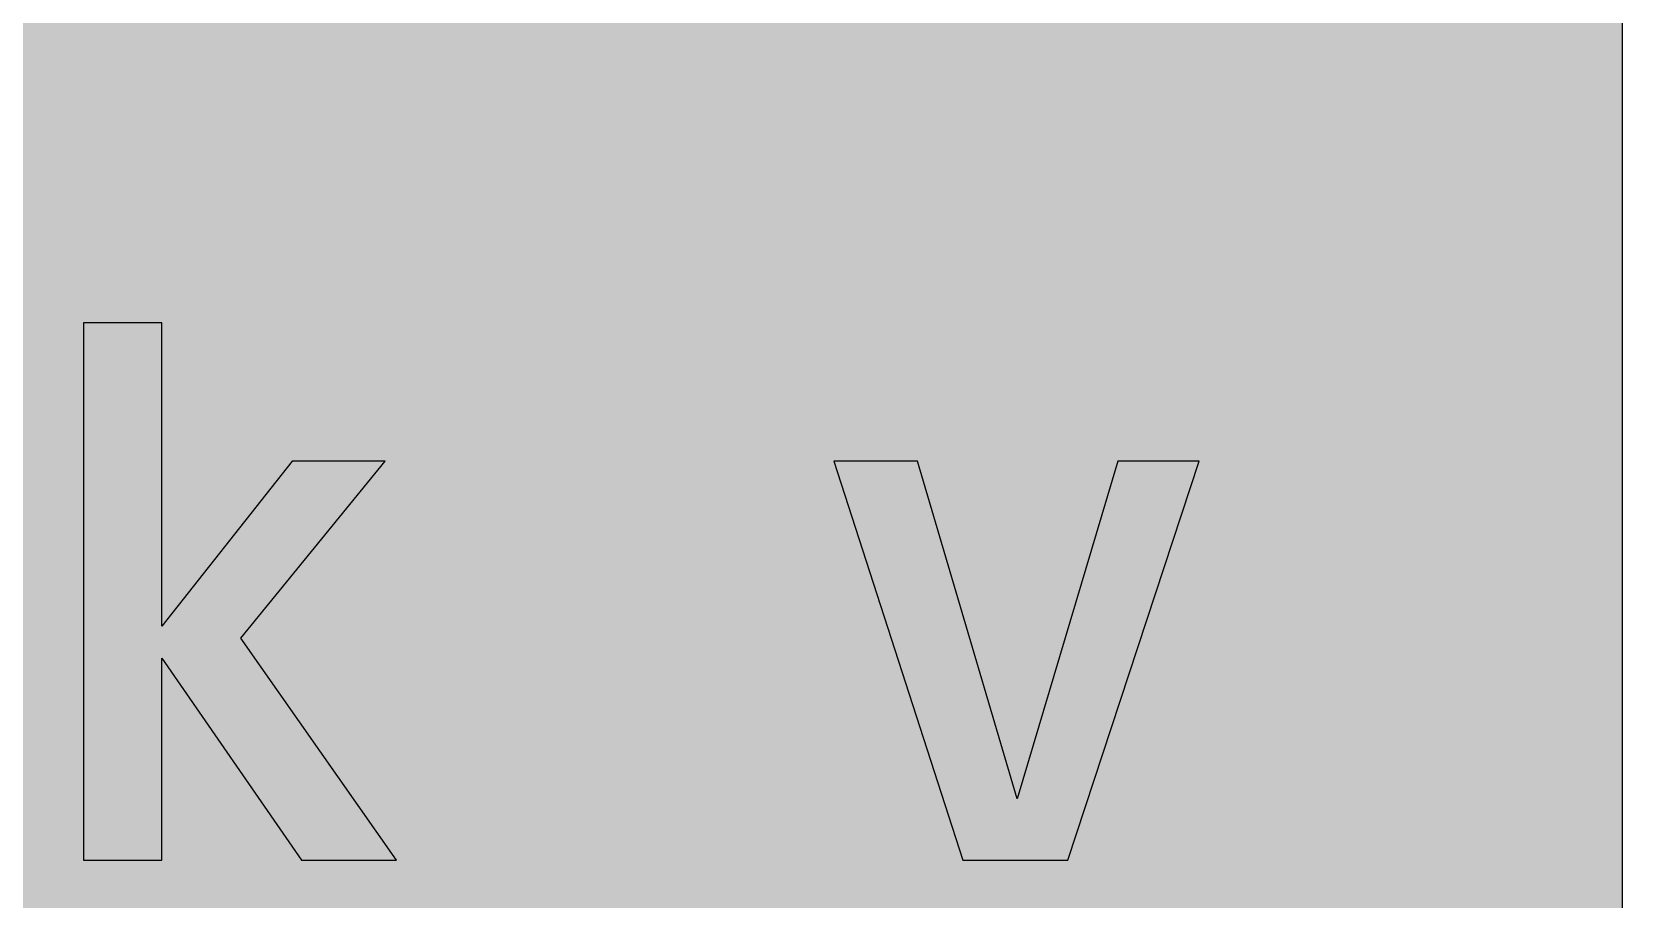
# Model space of a CAD drawing. Header units: millimetres. Extents: x 0 to 212, y 0 to 159.
# Drawn here: x 131.3 to 211.7, y 64.8 to 108.6 of the extents above; entities that cross this region are included whole.
import ezdxf

# ---------------------------------------------------------------- set-up
doc = ezdxf.new("R2010")
doc.units = ezdxf.units.MM

msp = doc.modelspace()

# ---------------------------------------------------------------- hatches: boundary and pattern name
for color, points in [(254, [(14.1633, 0.0536), (13.9878, 0.0533), (13.8125, 0.0559), (13.6373, 0.061), (13.462, 0.0686), (13.2893, 0.0787), (13.114, 0.0914), (12.9413, 0.1041), (12.7686, 0.1219), (12.5959, 0.1397), (12.4231, 0.16), (12.2504, 0.1829), (12.0777, 0.2057), (11.9075, 0.2337), (11.7373, 0.2616), (11.5672, 0.2921), (11.397, 0.3251), (11.2268, 0.3607), (11.0592, 0.3988), (10.8915, 0.4369), (10.7239, 0.4775), (10.5562, 0.5207), (10.3886, 0.5664), (10.2235, 0.6121), (10.0584, 0.6629), (9.8933, 0.7137), (9.7307, 0.7671), (9.5682, 0.8204), (9.4056, 0.8788), (9.2431, 0.9373), (9.083, 0.9982), (8.923, 1.0617), (8.763, 1.1252), (8.6055, 1.1938), (8.4455, 1.2624), (8.2906, 1.331), (8.1331, 1.4046), (7.9781, 1.4783), (7.8232, 1.5545), (7.6708, 1.6332), (7.5184, 1.7145), (7.366, 1.7958), (7.2161, 1.8796), (7.0663, 1.966), (6.919, 2.0523), (6.7716, 2.1438), (6.6243, 2.2352), (6.4795, 2.3266), (6.3348, 2.4232), (6.19, 2.5197), (6.0477, 2.6187), (5.908, 2.7178), (5.7683, 2.8194), (5.6286, 2.9235), (5.4915, 3.0302), (5.3543, 3.1369), (5.2197, 3.2461), (5.0851, 3.3579), (4.953, 3.4722), (4.8209, 3.5865), (4.6914, 3.7033), (4.5644, 3.8202), (4.4348, 3.9395), (4.3104, 4.0615), (4.1859, 4.1859), (4.0615, 4.3104), (3.9395, 4.4348), (3.8202, 4.5618), (3.7033, 4.6914), (3.5865, 4.8209), (3.4722, 4.953), (3.3579, 5.0851), (3.2487, 5.2197), (3.1369, 5.3543), (3.0302, 5.4915), (2.9235, 5.6286), (2.8194, 5.7683), (2.7178, 5.908), (2.6187, 6.0477), (2.5197, 6.19), (2.4232, 6.3348), (2.3266, 6.477), (2.2352, 6.6243), (2.1438, 6.7691), (2.0523, 6.919), (1.966, 7.0663), (1.8796, 7.2161), (1.7958, 7.366), (1.7145, 7.5184), (1.6332, 7.6708), (1.5545, 7.8232), (1.4783, 7.9781), (1.4046, 8.1331), (1.331, 8.2906), (1.2598, 8.4455), (1.1913, 8.603), (1.1252, 8.763), (1.0592, 8.923), (0.9982, 9.083), (0.9373, 9.2431), (0.8763, 9.4056), (0.8204, 9.5682), (0.7645, 9.7307), (0.7112, 9.8933), (0.6604, 10.0584), (0.6121, 10.2235), (0.5639, 10.3911), (0.5207, 10.5562), (0.4775, 10.7239), (0.4343, 10.8915), (0.3962, 11.0592), (0.3607, 11.2268), (0.3251, 11.397), (0.2921, 11.5672), (0.2616, 11.7373), (0.2311, 11.9075), (0.2057, 12.0802), (0.1803, 12.2504), (0.1575, 12.4231), (0.1372, 12.5959), (0.1194, 12.7686), (0.1041, 12.9413), (0.0889, 13.1166), (0.0787, 13.2893), (0.0686, 13.4645), (0.061, 13.6373), (0.0559, 13.8125), (0.0508, 13.9878), (0.0508, 14.163), (0.0522, 144.6925), (0.0508, 144.8664), (0.0559, 145.0416), (0.061, 145.2169), (0.0686, 145.3896), (0.0787, 145.5649), (0.0889, 145.7376), (0.1041, 145.9128), (0.1194, 146.0856), (0.1372, 146.2583), (0.1575, 146.431), (0.1803, 146.6037), (0.2057, 146.7739), (0.2311, 146.9466), (0.2616, 147.1168), (0.2921, 147.287), (0.3251, 147.4572), (0.3607, 147.6248), (0.3962, 147.795), (0.4343, 147.9626), (0.4775, 148.1303), (0.5207, 148.2979), (0.5639, 148.463), (0.6121, 148.6281), (0.6604, 148.7932), (0.7112, 148.9583), (0.7645, 149.1234), (0.8204, 149.286), (0.8763, 149.4485), (0.9373, 149.6111), (0.9982, 149.7711), (1.0592, 149.9311), (1.1252, 150.0911), (1.1913, 150.2486), (1.2598, 150.4061), (1.331, 150.5636), (1.4046, 150.7185), (1.4783, 150.876), (1.5545, 151.0284), (1.6332, 151.1833), (1.7145, 151.3357), (1.7958, 151.4856), (1.8796, 151.638), (1.966, 151.7879), (2.0523, 151.9352), (2.1438, 152.0825), (2.2352, 152.2298), (2.3266, 152.3746), (2.4232, 152.5194), (2.5197, 152.6616), (2.6187, 152.8039), (2.7178, 152.9461), (2.8194, 153.0858), (2.9235, 153.2255), (3.0302, 153.3627), (3.1369, 153.4973), (3.2487, 153.6344), (3.3579, 153.7665), (3.4722, 153.8986), (3.5865, 154.0307), (3.7033, 154.1602), (3.8202, 154.2898), (3.9395, 154.4168), (4.0615, 154.5438), (4.1859, 154.6682), (4.3104, 154.7901), (4.4348, 154.9121), (4.5644, 155.034), (4.6914, 155.1508), (4.8209, 155.2677), (4.953, 155.382), (5.0851, 155.4937), (5.2197, 155.6055), (5.3543, 155.7147), (5.4915, 155.8239), (5.6286, 155.9281), (5.7683, 156.0322), (5.908, 156.1338), (6.0477, 156.2354), (6.19, 156.3345), (6.3348, 156.431), (6.4795, 156.525), (6.6243, 156.6189), (6.7716, 156.7104), (6.919, 156.7993), (7.0663, 156.8882), (7.2161, 156.9745), (7.366, 157.0584), (7.5184, 157.1396), (7.6708, 157.2209), (7.8232, 157.2971), (7.9781, 157.3733), (8.1331, 157.4495), (8.2906, 157.5206), (8.4455, 157.5918), (8.6055, 157.6603), (8.763, 157.7289), (8.923, 157.7924), (9.083, 157.8559), (9.2431, 157.9169), (9.4056, 157.9753), (9.5682, 158.0337), (9.7307, 158.0871), (9.8933, 158.1404), (10.0584, 158.1912), (10.2235, 158.242), (10.3886, 158.2877), (10.5562, 158.3334), (10.7239, 158.3766), (10.8915, 158.4173), (11.0592, 158.4579), (11.2268, 158.4935), (11.397, 158.529), (11.5672, 158.562), (11.7373, 158.5925), (11.9075, 158.6205), (12.0777, 158.6484), (12.2504, 158.6713), (12.4231, 158.6941), (12.5959, 158.7144), (12.7686, 158.7322), (12.9413, 158.75), (13.114, 158.7627), (13.2893, 158.7754), (13.462, 158.7856), (13.6373, 158.7932), (13.8125, 158.7983), (13.9878, 158.8008), (14.163, 158.8033), (197.6078, 158.8036), (197.7822, 158.8008), (197.9574, 158.7983), (198.1327, 158.7932), (198.3054, 158.7856), (198.4807, 158.7754), (198.6534, 158.7627), (198.8287, 158.75), (199.0014, 158.7322), (199.1741, 158.7144), (199.3468, 158.6941), (199.5195, 158.6713), (199.6897, 158.6484), (199.8624, 158.6205), (200.0326, 158.5925), (200.2028, 158.562), (200.373, 158.529), (200.5432, 158.4935), (200.7108, 158.4579), (200.8784, 158.4173), (201.0461, 158.3766), (201.2137, 158.3334), (201.3788, 158.2877), (201.5465, 158.242), (201.7116, 158.1912), (201.8767, 158.1404), (202.0392, 158.0871), (202.2018, 158.0337), (202.3643, 157.9753), (202.5269, 157.9169), (202.6869, 157.8559), (202.8469, 157.7924), (203.007, 157.7289), (203.167, 157.6603), (203.3245, 157.5918), (203.4794, 157.5206), (203.6369, 157.4495), (203.7918, 157.3733), (203.9468, 157.2971), (204.0992, 157.2209), (204.2516, 157.1396), (204.404, 157.0584), (204.5538, 156.9745), (204.7037, 156.8882), (204.8535, 156.7993), (205.0009, 156.7104), (205.1456, 156.6189), (205.293, 156.525), (205.4352, 156.431), (205.58, 156.3345), (205.7222, 156.2354), (205.8619, 156.1338), (206.0016, 156.0322), (206.1413, 155.9281), (206.2785, 155.8239), (206.4156, 155.7147), (206.5503, 155.6055), (206.6849, 155.4937), (206.817, 155.382), (206.949, 155.2677), (207.0786, 155.1508), (207.2081, 155.034), (207.3351, 154.9121), (207.4596, 154.7901), (207.584, 154.6682), (207.7085, 154.5438), (207.8304, 154.4168), (207.9498, 154.2898), (208.0666, 154.1602), (208.1835, 154.0307), (208.2978, 153.8986), (208.4121, 153.7665), (208.5238, 153.6344), (208.6331, 153.4973), (208.7397, 153.3627), (208.8464, 153.2255), (208.9506, 153.0858), (209.0522, 152.9461), (209.1512, 152.8039), (209.2503, 152.6616), (209.3468, 152.5194), (209.4433, 152.3746), (209.5348, 152.2298), (209.6262, 152.0825), (209.7176, 151.9352), (209.804, 151.7879), (209.8904, 151.638), (209.9742, 151.4856), (210.0555, 151.3357), (210.1367, 151.1833), (210.2155, 151.0284), (210.2917, 150.876), (210.3653, 150.7185), (210.439, 150.5636), (210.5076, 150.4061), (210.5762, 150.2486), (210.6447, 150.0911), (210.7082, 149.9311), (210.7717, 149.7711), (210.8327, 149.6111), (210.8911, 149.4485), (210.9495, 149.286), (211.0029, 149.1234), (211.0562, 148.9583), (211.107, 148.7932), (211.1578, 148.6281), (211.2035, 148.463), (211.2493, 148.2979), (211.2924, 148.1303), (211.3331, 147.9626), (211.3712, 147.795), (211.4093, 147.6248), (211.4448, 147.4572), (211.4779, 147.287), (211.5083, 147.1168), (211.5363, 146.9466), (211.5642, 146.7739), (211.5871, 146.6037), (211.6099, 146.431), (211.6303, 146.2583), (211.648, 146.0856), (211.6658, 145.9128), (211.6785, 145.7376), (211.6912, 145.5649), (211.7014, 145.3896), (211.709, 145.2169), (211.7141, 145.0416), (211.7166, 144.8664), (211.7166, 144.6911), (211.7189, 14.1647), (211.7166, 13.9878), (211.7141, 13.8125), (211.709, 13.6373), (211.7014, 13.4645), (211.6912, 13.2893), (211.6785, 13.1166), (211.6658, 12.9413), (211.648, 12.7686), (211.6303, 12.5959), (211.6099, 12.4231), (211.5871, 12.2504), (211.5642, 12.0802), (211.5363, 11.9075), (211.5083, 11.7373), (211.4779, 11.5672), (211.4448, 11.397), (211.4093, 11.2268), (211.3712, 11.0592), (211.3331, 10.8915), (211.2924, 10.7239), (211.2493, 10.5562), (211.2035, 10.3911), (211.1578, 10.2235), (211.107, 10.0584), (211.0562, 9.8933), (211.0029, 9.7307), (210.9495, 9.5682), (210.8911, 9.4056), (210.8327, 9.2431), (210.7717, 9.083), (210.7082, 8.923), (210.6447, 8.763), (210.5762, 8.603), (210.5076, 8.4455), (210.439, 8.2906), (210.3653, 8.1331), (210.2917, 7.9781), (210.2155, 7.8232), (210.1367, 7.6708), (210.0555, 7.5184), (209.9742, 7.366), (209.8904, 7.2161), (209.804, 7.0663), (209.7176, 6.919), (209.6262, 6.7691), (209.5348, 6.6243), (209.4433, 6.477), (209.3468, 6.3348), (209.2503, 6.19), (209.1512, 6.0477), (209.0522, 5.908), (208.9506, 5.7683), (208.8464, 5.6286), (208.7397, 5.4915), (208.6331, 5.3543), (208.5238, 5.2197), (208.4121, 5.0851), (208.2978, 4.953), (208.1835, 4.8209), (208.0666, 4.6914), (207.9498, 4.5618), (207.8304, 4.4348), (207.7085, 4.3104), (207.584, 4.1859), (207.4596, 4.0615), (207.3351, 3.9395), (207.2081, 3.8202), (207.0786, 3.7033), (206.949, 3.5865), (206.817, 3.4722), (206.6849, 3.3579), (206.5503, 3.2461), (206.4156, 3.1369), (206.2785, 3.0302), (206.1413, 2.9235), (206.0016, 2.8194), (205.8619, 2.7178), (205.7222, 2.6187), (205.58, 2.5197), (205.4352, 2.4232), (205.293, 2.3266), (205.1456, 2.2352), (205.0009, 2.1438), (204.8535, 2.0523), (204.7037, 1.966), (204.5538, 1.8796), (204.404, 1.7958), (204.2516, 1.7145), (204.0992, 1.6332), (203.9468, 1.5545), (203.7918, 1.4783), (203.6369, 1.4046), (203.4794, 1.331), (203.3245, 1.2624), (203.167, 1.1938), (203.007, 1.1252), (202.8469, 1.0617), (202.6869, 0.9982), (202.5269, 0.9373), (202.3643, 0.8788), (202.2018, 0.8204), (202.0392, 0.7671), (201.8767, 0.7137), (201.7116, 0.6629), (201.5465, 0.6121), (201.3788, 0.5664), (201.2137, 0.5207), (201.0461, 0.4775), (200.8784, 0.4369), (200.7108, 0.3988), (200.5432, 0.3607), (200.373, 0.3251), (200.2028, 0.2921), (200.0326, 0.2616), (199.8624, 0.2337), (199.6897, 0.2057), (199.5195, 0.1829), (199.3468, 0.16), (199.1741, 0.1397), (199.0014, 0.1219), (198.8287, 0.1041), (198.6534, 0.0914), (198.4807, 0.0787), (198.3054, 0.0686), (198.1327, 0.061), (197.9574, 0.0559), (197.7822, 0.0533), (197.6069, 0.0533)]), (59, [(137.8617, 66.7286), (137.8617, 76.9341), (144.9243, 66.7286), (149.7362, 66.7286), (141.8594, 77.9431), (149.1548, 86.9072), (144.4583, 86.9072), (137.8617, 78.5629), (137.8617, 93.8925), (133.9039, 93.8925), (133.9039, 66.7286)]), (59, [(190.3264, 86.9072), (186.2145, 86.9072), (181.1306, 69.8316), (176.0858, 86.9072), (171.855, 86.9072), (178.3747, 66.7286), (183.691, 66.7286)])]:
    msp.add_hatch(color=color).paths.add_polyline_path(points)
h = msp.add_hatch(color=59)
h.paths.add_polyline_path([(14.1633, 3.5814), (13.8887, 3.5839), (13.6169, 3.5941), (13.3477, 3.6119), (13.081, 3.6347), (12.8143, 3.6652), (12.5501, 3.7008), (12.2885, 3.7465), (12.0294, 3.7948), (11.7729, 3.8506), (11.5164, 3.9141), (11.2649, 3.9827), (11.016, 4.0564), (10.7671, 4.1351), (10.5232, 4.2215), (10.2819, 4.3129), (10.0432, 4.412), (9.8069, 4.5161), (9.5733, 4.6228), (9.3447, 4.7371), (9.1186, 4.8565), (8.8951, 4.9809), (8.6741, 5.113), (8.4582, 5.2476), (8.2448, 5.3873), (8.0366, 5.5321), (7.8308, 5.682), (7.6276, 5.8369), (7.4295, 5.9969), (7.2365, 6.1595), (7.046, 6.3297), (6.8605, 6.5024), (6.6777, 6.6802), (6.5024, 6.8605), (6.3271, 7.046), (6.1595, 7.2365), (5.9969, 7.432), (5.8369, 7.6302), (5.682, 7.8308), (5.5321, 8.0366), (5.3873, 8.2448), (5.2451, 8.4582), (5.1105, 8.6741), (4.9809, 8.8951), (4.8565, 9.1186), (4.7371, 9.3447), (4.6228, 9.5758), (4.5136, 9.8069), (4.4094, 10.0432), (4.3129, 10.2819), (4.2215, 10.5232), (4.1351, 10.7696), (4.0538, 11.016), (3.9802, 11.2649), (3.9116, 11.5189), (3.8506, 11.7729), (3.7948, 12.0294), (3.744, 12.2911), (3.7008, 12.5527), (3.6627, 12.8143), (3.6322, 13.081), (3.6093, 13.3502), (3.5916, 13.6195), (3.5814, 13.8913), (3.5789, 14.163), (3.58, 144.6925), (3.5814, 144.9654), (3.5916, 145.2347), (3.6093, 145.5064), (3.6322, 145.7731), (3.6627, 146.0398), (3.7008, 146.304), (3.744, 146.5656), (3.7948, 146.8247), (3.8506, 147.0812), (3.9116, 147.3352), (3.9802, 147.5892), (4.0538, 147.8382), (4.1351, 148.0845), (4.2215, 148.3309), (4.3129, 148.5722), (4.4094, 148.811), (4.5136, 149.0472), (4.6228, 149.2783), (4.7371, 149.5095), (4.8565, 149.7355), (4.9809, 149.9591), (5.1105, 150.1775), (5.2451, 150.3959), (5.3873, 150.6093), (5.5321, 150.8176), (5.682, 151.0233), (5.8369, 151.224), (5.9969, 151.4221), (6.1595, 151.6177), (6.3271, 151.8056), (6.5024, 151.9936), (6.6777, 152.1739), (6.8605, 152.3517), (7.046, 152.5245), (7.2365, 152.6946), (7.4295, 152.8572), (7.6276, 153.0172), (7.8308, 153.1722), (8.0366, 153.322), (8.2448, 153.4668), (8.4582, 153.6065), (8.6741, 153.7411), (8.8951, 153.8732), (9.1186, 153.9977), (9.3447, 154.117), (9.5733, 154.2313), (9.8069, 154.3406), (10.0432, 154.4422), (10.2819, 154.5412), (10.5232, 154.6327), (10.7671, 154.719), (11.016, 154.7978), (11.2649, 154.874), (11.5164, 154.9425), (11.7729, 155.0035), (12.0294, 155.0594), (12.2885, 155.1102), (12.5501, 155.1534), (12.8143, 155.1889), (13.081, 155.2194), (13.3477, 155.2448), (13.6169, 155.26), (13.8887, 155.2702), (14.163, 155.2753), (197.6078, 155.2758), (197.8787, 155.2702), (198.1505, 155.26), (198.4197, 155.2448), (198.689, 155.2194), (198.9557, 155.1889), (199.2173, 155.1534), (199.4789, 155.1102), (199.7405, 155.0594), (199.9971, 155.0035), (200.2511, 154.9425), (200.5051, 154.874), (200.754, 154.7978), (201.0004, 154.719), (201.2467, 154.6327), (201.488, 154.5412), (201.7268, 154.4422), (201.963, 154.3406), (202.1942, 154.2313), (202.4253, 154.117), (202.6514, 153.9977), (202.8749, 153.8732), (203.0959, 153.7411), (203.3118, 153.6065), (203.5251, 153.4668), (203.7334, 153.322), (203.9391, 153.1722), (204.1398, 153.0172), (204.3379, 152.8572), (204.5335, 152.6946), (204.724, 152.5245), (204.9094, 152.3517), (205.0898, 152.1739), (205.2676, 151.9936), (205.4403, 151.8056), (205.6105, 151.6177), (205.773, 151.4221), (205.933, 151.224), (206.088, 151.0233), (206.2378, 150.8176), (206.3826, 150.6093), (206.5223, 150.3959), (206.6569, 150.1775), (206.789, 149.9591), (206.9135, 149.7355), (207.0329, 149.5095), (207.1472, 149.2783), (207.2538, 149.0472), (207.358, 148.811), (207.457, 148.5722), (207.5485, 148.3309), (207.6348, 148.0845), (207.7136, 147.8382), (207.7872, 147.5892), (207.8558, 147.3352), (207.9193, 147.0812), (207.9752, 146.8247), (208.0235, 146.5656), (208.0692, 146.304), (208.1047, 146.0398), (208.1352, 145.7731), (208.1581, 145.5064), (208.1759, 145.2347), (208.186, 144.9654), (208.1911, 144.6911), (208.1911, 14.1647), (208.186, 13.8913), (208.1759, 13.6195), (208.1581, 13.3502), (208.1352, 13.081), (208.1047, 12.8143), (208.0692, 12.5527), (208.0235, 12.2911), (207.9752, 12.0294), (207.9193, 11.7729), (207.8558, 11.5189), (207.7872, 11.2649), (207.7136, 11.016), (207.6348, 10.7696), (207.5485, 10.5232), (207.457, 10.2819), (207.358, 10.0432), (207.2538, 9.8069), (207.1472, 9.5758), (207.0329, 9.3447), (206.9135, 9.1186), (206.789, 8.8951), (206.6569, 8.6741), (206.5223, 8.4582), (206.3826, 8.2448), (206.2378, 8.0366), (206.088, 7.8308), (205.933, 7.6302), (205.773, 7.432), (205.6105, 7.2365), (205.4403, 7.046), (205.2676, 6.8605), (205.0898, 6.6802), (204.9094, 6.5024), (204.724, 6.3297), (204.5335, 6.1595), (204.3379, 5.9969), (204.1398, 5.8369), (203.9391, 5.682), (203.7334, 5.5321), (203.5251, 5.3873), (203.3118, 5.2476), (203.0959, 5.113), (202.8749, 4.9809), (202.6514, 4.8565), (202.4253, 4.7371), (202.1942, 4.6228), (201.963, 4.5161), (201.7268, 4.412), (201.488, 4.3129), (201.2467, 4.2215), (201.0004, 4.1351), (200.754, 4.0564), (200.5051, 3.9827), (200.2511, 3.9141), (199.9971, 3.8506), (199.7405, 3.7948), (199.4789, 3.7465), (199.2173, 3.7008), (198.9557, 3.6652), (198.689, 3.6347), (198.4197, 3.6119), (198.1505, 3.5941), (197.8787, 3.5839), (197.6069, 3.5789)])
h.paths.add_polyline_path([(14.1633, 8.8731), (14.0259, 8.8748), (13.8887, 8.8798), (13.7541, 8.8875), (13.622, 8.9002), (13.4874, 8.9154), (13.3553, 8.9332), (13.2258, 8.9535), (13.0962, 8.9789), (12.9667, 9.0068), (12.8397, 9.0373), (12.7127, 9.0729), (12.5882, 9.1084), (12.4663, 9.1491), (12.3419, 9.1923), (12.2225, 9.238), (12.1031, 9.2888), (11.9837, 9.3396), (11.8694, 9.3929), (11.7526, 9.4513), (11.6408, 9.5098), (11.5291, 9.5733), (11.4198, 9.6368), (11.3106, 9.7053), (11.2039, 9.7765), (11.0998, 9.8476), (10.9957, 9.9238), (10.8966, 10), (10.7975, 10.0787), (10.6985, 10.1625), (10.6045, 10.2464), (10.5105, 10.3327), (10.4216, 10.4216), (10.3327, 10.5131), (10.2464, 10.6045), (10.16, 10.701), (10.0787, 10.7975), (10, 10.8966), (9.9212, 10.9982), (9.8476, 11.0998), (9.7739, 11.2039), (9.7053, 11.3106), (9.6368, 11.4198), (9.5707, 11.5291), (9.5098, 11.6408), (9.4488, 11.7551), (9.3929, 11.8694), (9.337, 11.9863), (9.2862, 12.1031), (9.238, 12.2225), (9.1923, 12.3444), (9.1491, 12.4663), (9.1084, 12.5908), (9.0703, 12.7152), (9.0373, 12.8397), (9.0068, 12.9692), (8.9789, 13.0962), (8.9535, 13.2258), (8.9306, 13.3579), (8.9129, 13.4899), (8.8976, 13.622), (8.8849, 13.7566), (8.8773, 13.8913), (8.8722, 14.0259), (8.8697, 14.163), (8.8717, 144.6925), (8.8722, 144.8283), (8.8773, 144.9629), (8.8849, 145.0975), (8.8976, 145.2321), (8.9129, 145.3642), (8.9306, 145.4963), (8.9535, 145.6284), (8.9789, 145.7579), (9.0068, 145.8849), (9.0373, 146.0144), (9.0703, 146.1389), (9.1084, 146.2634), (9.1491, 146.3878), (9.1923, 146.5097), (9.238, 146.6317), (9.2862, 146.751), (9.337, 146.8679), (9.3929, 146.9847), (9.4488, 147.099), (9.5098, 147.2133), (9.5707, 147.3251), (9.6368, 147.4343), (9.7053, 147.5435), (9.7739, 147.6502), (9.8476, 147.7543), (9.9212, 147.8559), (10, 147.9575), (10.0787, 148.0566), (10.16, 148.1531), (10.2464, 148.2496), (10.3327, 148.3411), (10.4216, 148.4325), (10.5105, 148.5214), (10.6045, 148.6078), (10.6985, 148.6916), (10.7975, 148.7754), (10.8966, 148.8542), (10.9957, 148.9304), (11.0998, 149.0066), (11.2039, 149.0777), (11.3106, 149.1488), (11.4198, 149.2174), (11.5291, 149.2809), (11.6408, 149.3444), (11.7526, 149.4028), (11.8694, 149.4612), (11.9837, 149.5146), (12.1031, 149.5679), (12.2225, 149.6162), (12.3419, 149.6619), (12.4663, 149.7051), (12.5882, 149.7457), (12.7127, 149.7813), (12.8397, 149.8168), (12.9667, 149.8473), (13.0962, 149.8752), (13.2258, 149.9006), (13.3553, 149.921), (13.4874, 149.9413), (13.622, 149.9565), (13.7541, 149.9667), (13.8887, 149.9768), (14.0259, 149.9819), (14.163, 149.9819), (197.6078, 149.9842), (197.7441, 149.9819), (197.8787, 149.9768), (198.0133, 149.9667), (198.1479, 149.9565), (198.28, 149.9413), (198.4121, 149.921), (198.5442, 149.9006), (198.6737, 149.8752), (198.8007, 149.8473), (198.9303, 149.8168), (199.0547, 149.7813), (199.1792, 149.7457), (199.3036, 149.7051), (199.4256, 149.6619), (199.5475, 149.6162), (199.6669, 149.5679), (199.7837, 149.5146), (199.9005, 149.4612), (200.0148, 149.4028), (200.1291, 149.3444), (200.2409, 149.2809), (200.3501, 149.2174), (200.4593, 149.1488), (200.566, 149.0777), (200.6702, 149.0066), (200.7718, 148.9304), (200.8734, 148.8542), (200.9724, 148.7754), (201.0689, 148.6916), (201.1655, 148.6078), (201.2569, 148.5214), (201.3483, 148.4325), (201.4372, 148.3411), (201.5236, 148.2496), (201.6074, 148.1531), (201.6912, 148.0566), (201.77, 147.9575), (201.8462, 147.8559), (201.9224, 147.7543), (201.9935, 147.6502), (202.0646, 147.5435), (202.1332, 147.4343), (202.1967, 147.3251), (202.2602, 147.2133), (202.3186, 147.099), (202.377, 146.9847), (202.4304, 146.8679), (202.4812, 146.751), (202.532, 146.6317), (202.5777, 146.5097), (202.6209, 146.3878), (202.6615, 146.2634), (202.6971, 146.1389), (202.7326, 146.0144), (202.7631, 145.8849), (202.7911, 145.7579), (202.8165, 145.6284), (202.8368, 145.4963), (202.8546, 145.3642), (202.8698, 145.2321), (202.8825, 145.0975), (202.8901, 144.9629), (202.8952, 144.8283), (202.8977, 144.6911), (202.8994, 14.1647), (202.8952, 14.0259), (202.8901, 13.8913), (202.8825, 13.7566), (202.8698, 13.622), (202.8546, 13.4899), (202.8368, 13.3579), (202.8165, 13.2258), (202.7911, 13.0962), (202.7631, 12.9692), (202.7326, 12.8397), (202.6971, 12.7152), (202.6615, 12.5908), (202.6209, 12.4663), (202.5777, 12.3444), (202.532, 12.2225), (202.4812, 12.1031), (202.4304, 11.9863), (202.377, 11.8694), (202.3186, 11.7551), (202.2602, 11.6408), (202.1967, 11.5291), (202.1332, 11.4198), (202.0646, 11.3106), (201.9935, 11.2039), (201.9224, 11.0998), (201.8462, 10.9982), (201.77, 10.8966), (201.6912, 10.7975), (201.6074, 10.701), (201.5236, 10.6045), (201.4372, 10.5131), (201.3483, 10.4216), (201.2569, 10.3327), (201.1655, 10.2464), (201.0689, 10.1625), (200.9724, 10.0787), (200.8734, 10), (200.7718, 9.9238), (200.6702, 9.8476), (200.566, 9.7765), (200.4593, 9.7053), (200.3501, 9.6368), (200.2409, 9.5733), (200.1291, 9.5098), (200.0148, 9.4513), (199.9005, 9.3929), (199.7837, 9.3396), (199.6669, 9.2888), (199.5475, 9.238), (199.4256, 9.1923), (199.3036, 9.1491), (199.1792, 9.1084), (199.0547, 9.0729), (198.9303, 9.0373), (198.8007, 9.0068), (198.6737, 8.9789), (198.5442, 8.9535), (198.4121, 8.9332), (198.28, 8.9154), (198.1479, 8.9002), (198.0133, 8.8875), (197.8787, 8.8798), (197.7441, 8.8748), (197.6069, 8.8722)], flags=16)
h = msp.add_hatch(color=59)
edge = h.paths.add_edge_path()
edge.add_line((160.6021, 66.3399), (160.8303, 66.3397))
edge.add_line((160.8303, 66.3397), (161.0589, 66.3473))
edge.add_line((161.0589, 66.3473), (161.2824, 66.3575))
edge.add_line((161.2824, 66.3575), (161.5059, 66.3727))
edge.add_line((161.5059, 66.3727), (161.7269, 66.3905))
edge.add_line((161.7269, 66.3905), (161.9453, 66.4159))
edge.add_line((161.9453, 66.4159), (162.1612, 66.4439))
edge.add_line((162.1612, 66.4439), (162.3746, 66.4743))
edge.add_line((162.3746, 66.4743), (162.5854, 66.5124))
edge.add_line((162.5854, 66.5124), (162.7937, 66.5531))
edge.add_line((162.7937, 66.5531), (162.9969, 66.5988))
edge.add_line((162.9969, 66.5988), (163.2001, 66.6496))
edge.add_line((163.2001, 66.6496), (163.4007, 66.7055))
edge.add_line((163.4007, 66.7055), (163.5989, 66.7664))
edge.add_line((163.5989, 66.7664), (163.7919, 66.8299))
edge.add_line((163.7919, 66.8299), (163.9824, 66.9011))
edge.add_line((163.9824, 66.9011), (164.1729, 66.9747))
edge.add_line((164.1729, 66.9747), (164.3583, 67.056))
edge.add_line((164.3583, 67.056), (164.5387, 67.1398))
edge.add_line((164.5387, 67.1398), (164.719, 67.2287))
edge.add_line((164.719, 67.2287), (164.8968, 67.3227))
edge.add_line((164.8968, 67.3227), (165.0695, 67.4243))
edge.add_line((165.0695, 67.4243), (165.2397, 67.5284))
edge.add_line((165.2397, 67.5284), (165.4048, 67.6377))
edge.add_line((165.4048, 67.6377), (165.5699, 67.7545))
edge.add_line((165.5699, 67.7545), (165.7299, 67.8739))
edge.add_line((165.7299, 67.8739), (165.8874, 68.0009))
edge.add_line((165.8874, 68.0009), (166.0398, 68.1304))
edge.add_line((166.0398, 68.1304), (166.1897, 68.2676))
edge.add_line((166.1897, 68.2676), (166.337, 68.4098))
edge.add_line((166.337, 68.4098), (166.4792, 68.5571))
edge.add_line((166.4792, 68.5571), (166.6189, 68.7095))
edge.add_line((166.6189, 68.7095), (166.7561, 68.8696))
edge.add_line((166.7561, 68.8696), (166.8882, 69.0347))
edge.add_line((166.8882, 69.0347), (167.0177, 69.2048))
edge.add_line((167.0177, 69.2048), (167.1422, 69.3801))
edge.add_line((167.1422, 69.3801), (167.2641, 69.5604))
edge.add_line((167.2641, 69.5604), (167.3809, 69.7484))
edge.add_line((167.3809, 69.7484), (167.4927, 69.9414))
edge.add_line((167.4927, 69.9414), (167.6019, 70.1421))
edge.add_line((167.6019, 70.1421), (167.7086, 70.3478))
edge.add_line((167.7086, 70.3478), (167.8102, 70.5587))
edge.add_line((167.8102, 70.5587), (167.9067, 70.7746))
edge.add_line((167.9067, 70.7746), (168.0007, 70.9981))
edge.add_line((168.0007, 70.9981), (168.0896, 71.2292))
edge.add_line((168.0896, 71.2292), (168.1759, 71.4629))
edge.add_line((168.1759, 71.4629), (168.2572, 71.7067))
edge.add_line((168.2572, 71.7067), (168.3334, 71.9531))
edge.add_line((168.3334, 71.9531), (168.4045, 72.2097))
edge.add_line((168.4045, 72.2097), (168.4731, 72.4687))
edge.add_line((168.4731, 72.4687), (168.5366, 72.7354))
edge.add_line((168.5366, 72.7354), (168.595, 73.0098))
edge.add_line((168.595, 73.0098), (168.6509, 73.2917))
edge.add_line((168.6509, 73.2917), (168.7017, 73.5762))
edge.add_line((168.7017, 73.5762), (168.7449, 73.8708))
edge.add_line((168.7449, 73.8708), (168.7881, 74.1705))
edge.add_line((168.7881, 74.1705), (168.8236, 74.4779))
edge.add_line((168.8236, 74.4779), (168.8541, 74.7903))
edge.add_line((168.8541, 74.7903), (168.8821, 75.1103))
edge.add_line((168.8821, 75.1103), (168.9049, 75.438))
edge.add_line((168.9049, 75.438), (168.9202, 75.7733))
edge.add_line((168.9202, 75.7733), (168.9329, 76.1136))
edge.add_line((168.9329, 76.1136), (168.9405, 76.4616))
edge.add_line((168.9405, 76.4616), (168.943, 76.8147))
edge.add_line((168.943, 76.8147), (168.9405, 77.1703))
edge.add_line((168.9405, 77.1703), (168.9329, 77.5183))
edge.add_line((168.9329, 77.5183), (168.9202, 77.8586))
edge.add_line((168.9202, 77.8586), (168.9049, 78.1939))
edge.add_line((168.9049, 78.1939), (168.8821, 78.5216))
edge.add_line((168.8821, 78.5216), (168.8541, 78.8416))
edge.add_line((168.8541, 78.8416), (168.8236, 79.154))
edge.add_line((168.8236, 79.154), (168.7881, 79.4614))
edge.add_line((168.7881, 79.4614), (168.7449, 79.7611))
edge.add_line((168.7449, 79.7611), (168.7017, 80.0557))
edge.add_line((168.7017, 80.0557), (168.6509, 80.3402))
edge.add_line((168.6509, 80.3402), (168.595, 80.6221))
edge.add_line((168.595, 80.6221), (168.5366, 80.8965))
edge.add_line((168.5366, 80.8965), (168.4731, 81.1632))
edge.add_line((168.4731, 81.1632), (168.4045, 81.4248))
edge.add_line((168.4045, 81.4248), (168.3334, 81.6788))
edge.add_line((168.3334, 81.6788), (168.2572, 81.9252))
edge.add_line((168.2572, 81.9252), (168.1759, 82.169))
edge.add_line((168.1759, 82.169), (168.0896, 82.4052))
edge.add_line((168.0896, 82.4052), (168.0007, 82.6338))
edge.add_line((168.0007, 82.6338), (167.9067, 82.8573))
edge.add_line((167.9067, 82.8573), (167.8102, 83.0732))
edge.add_line((167.8102, 83.0732), (167.7086, 83.2866))
edge.add_line((167.7086, 83.2866), (167.6019, 83.4898))
edge.add_line((167.6019, 83.4898), (167.4927, 83.6905))
edge.add_line((167.4927, 83.6905), (167.3809, 83.8835))
edge.add_line((167.3809, 83.8835), (167.2641, 84.0715))
edge.add_line((167.2641, 84.0715), (167.1422, 84.2518))
edge.add_line((167.1422, 84.2518), (167.0177, 84.4271))
edge.add_line((167.0177, 84.4271), (166.8882, 84.5972))
edge.add_line((166.8882, 84.5972), (166.7561, 84.7623))
edge.add_line((166.7561, 84.7623), (166.6189, 84.9224))
edge.add_line((166.6189, 84.9224), (166.4792, 85.0748))
edge.add_line((166.4792, 85.0748), (166.337, 85.2221))
edge.add_line((166.337, 85.2221), (166.1897, 85.3643))
edge.add_line((166.1897, 85.3643), (166.0398, 85.5015))
edge.add_line((166.0398, 85.5015), (165.8874, 85.631))
edge.add_line((165.8874, 85.631), (165.7299, 85.758))
edge.add_line((165.7299, 85.758), (165.5699, 85.8774))
edge.add_line((165.5699, 85.8774), (165.4048, 85.9942))
edge.add_line((165.4048, 85.9942), (165.2397, 86.1035))
edge.add_line((165.2397, 86.1035), (165.0695, 86.2076))
edge.add_line((165.0695, 86.2076), (164.8968, 86.3092))
edge.add_line((164.8968, 86.3092), (164.719, 86.4032))
edge.add_line((164.719, 86.4032), (164.5387, 86.4921))
edge.add_line((164.5387, 86.4921), (164.3583, 86.5759))
edge.add_line((164.3583, 86.5759), (164.1729, 86.6572))
edge.add_line((164.1729, 86.6572), (163.9824, 86.7308))
edge.add_line((163.9824, 86.7308), (163.7919, 86.802))
edge.add_line((163.7919, 86.802), (163.5989, 86.8655))
edge.add_line((163.5989, 86.8655), (163.4007, 86.9264))
edge.add_line((163.4007, 86.9264), (163.2001, 86.9823))
edge.add_line((163.2001, 86.9823), (162.9969, 87.0331))
edge.add_line((162.9969, 87.0331), (162.7937, 87.0788))
edge.add_line((162.7937, 87.0788), (162.5854, 87.1195))
edge.add_line((162.5854, 87.1195), (162.3746, 87.155))
edge.add_line((162.3746, 87.155), (162.1612, 87.188))
edge.add_line((162.1612, 87.188), (161.9453, 87.216))
edge.add_line((161.9453, 87.216), (161.7269, 87.2388))
edge.add_line((161.7269, 87.2388), (161.5059, 87.2592))
edge.add_line((161.5059, 87.2592), (161.2824, 87.2744))
edge.add_line((161.2824, 87.2744), (161.0589, 87.2846))
edge.add_line((161.0589, 87.2846), (160.8303, 87.2896))
edge.add_line((160.8303, 87.2896), (160.6017, 87.2922))
edge.add_line((160.6017, 87.2922), (160.3705, 87.2896))
edge.add_line((160.3705, 87.2896), (160.1445, 87.2846))
edge.add_line((160.1445, 87.2846), (159.9184, 87.2744))
edge.add_line((159.9184, 87.2744), (159.6949, 87.2592))
edge.add_line((159.6949, 87.2592), (159.4739, 87.2388))
edge.add_line((159.4739, 87.2388), (159.2555, 87.216))
edge.add_line((159.2555, 87.216), (159.0396, 87.188))
edge.add_line((159.0396, 87.188), (158.8287, 87.155))
edge.add_line((158.8287, 87.155), (158.6179, 87.1195))
edge.add_line((158.6179, 87.1195), (158.4096, 87.0788))
edge.add_line((158.4096, 87.0788), (158.2039, 87.0331))
edge.add_line((158.2039, 87.0331), (158.0007, 86.9823))
edge.add_line((158.0007, 86.9823), (157.8, 86.9264))
edge.add_line((157.8, 86.9264), (157.6045, 86.8655))
edge.add_line((157.6045, 86.8655), (157.4089, 86.802))
edge.add_line((157.4089, 86.802), (157.2184, 86.7308))
edge.add_line((157.2184, 86.7308), (157.0304, 86.6572))
edge.add_line((157.0304, 86.6572), (156.845, 86.5759))
edge.add_line((156.845, 86.5759), (156.6621, 86.4921))
edge.add_line((156.6621, 86.4921), (156.4818, 86.4032))
edge.add_line((156.4818, 86.4032), (156.3065, 86.3092))
edge.add_line((156.3065, 86.3092), (156.1338, 86.2076))
edge.add_line((156.1338, 86.2076), (155.9636, 86.1035))
edge.add_line((155.9636, 86.1035), (155.796, 85.9942))
edge.add_line((155.796, 85.9942), (155.6309, 85.8774))
edge.add_line((155.6309, 85.8774), (155.4709, 85.758))
edge.add_line((155.4709, 85.758), (155.3159, 85.631))
edge.add_line((155.3159, 85.631), (155.161, 85.5015))
edge.add_line((155.161, 85.5015), (155.0111, 85.3643))
edge.add_line((155.0111, 85.3643), (154.8638, 85.2221))
edge.add_line((154.8638, 85.2221), (154.7216, 85.0748))
edge.add_line((154.7216, 85.0748), (154.5819, 84.9224))
edge.add_line((154.5819, 84.9224), (154.4447, 84.7623))
edge.add_line((154.4447, 84.7623), (154.3126, 84.5972))
edge.add_line((154.3126, 84.5972), (154.1856, 84.4271))
edge.add_line((154.1856, 84.4271), (154.0586, 84.2518))
edge.add_line((154.0586, 84.2518), (153.9392, 84.0715))
edge.add_line((153.9392, 84.0715), (153.8224, 83.8835))
edge.add_line((153.8224, 83.8835), (153.7081, 83.6905))
edge.add_line((153.7081, 83.6905), (153.5989, 83.4898))
edge.add_line((153.5989, 83.4898), (153.4922, 83.2866))
edge.add_line((153.4922, 83.2866), (153.3906, 83.0732))
edge.add_line((153.3906, 83.0732), (153.2941, 82.8573))
edge.add_line((153.2941, 82.8573), (153.2001, 82.6338))
edge.add_line((153.2001, 82.6338), (153.1112, 82.4052))
edge.add_line((153.1112, 82.4052), (153.0274, 82.169))
edge.add_line((153.0274, 82.169), (152.9461, 81.9252))
edge.add_line((152.9461, 81.9252), (152.8699, 81.6788))
edge.add_line((152.8699, 81.6788), (152.7962, 81.4248))
edge.add_line((152.7962, 81.4248), (152.7277, 81.1632))
edge.add_line((152.7277, 81.1632), (152.6642, 80.8965))
edge.add_line((152.6642, 80.8965), (152.6057, 80.6221))
edge.add_line((152.6057, 80.6221), (152.5524, 80.3402))
edge.add_line((152.5524, 80.3402), (152.5016, 80.0557))
edge.add_line((152.5016, 80.0557), (152.4559, 79.7611))
edge.add_line((152.4559, 79.7611), (152.4152, 79.4614))
edge.add_line((152.4152, 79.4614), (152.3771, 79.154))
edge.add_line((152.3771, 79.154), (152.3467, 78.8416))
edge.add_line((152.3467, 78.8416), (152.3187, 78.5216))
edge.add_line((152.3187, 78.5216), (152.2984, 78.1939))
edge.add_line((152.2984, 78.1939), (152.2806, 77.8586))
edge.add_line((152.2806, 77.8586), (152.2679, 77.5183))
edge.add_line((152.2679, 77.5183), (152.2603, 77.1703))
edge.add_line((152.2603, 77.1703), (152.2578, 76.8147))
edge.add_line((152.2578, 76.8147), (152.2603, 76.4794))
edge.add_line((152.2603, 76.4794), (152.2679, 76.1467))
edge.add_line((152.2679, 76.1467), (152.2806, 75.8215))
edge.add_line((152.2806, 75.8215), (152.2984, 75.5015))
edge.add_line((152.2984, 75.5015), (152.3187, 75.1891))
edge.add_line((152.3187, 75.1891), (152.3467, 74.8817))
edge.add_line((152.3467, 74.8817), (152.3771, 74.5795))
edge.add_line((152.3771, 74.5795), (152.4152, 74.2823))
edge.add_line((152.4152, 74.2823), (152.4559, 73.9927))
edge.add_line((152.4559, 73.9927), (152.5016, 73.7057))
edge.add_line((152.5016, 73.7057), (152.5524, 73.4263))
edge.add_line((152.5524, 73.4263), (152.6057, 73.1545))
edge.add_line((152.6057, 73.1545), (152.6642, 72.8853))
edge.add_line((152.6642, 72.8853), (152.7277, 72.6237))
edge.add_line((152.7277, 72.6237), (152.7962, 72.3671))
edge.add_line((152.7962, 72.3671), (152.8699, 72.1182))
edge.add_line((152.8699, 72.1182), (152.9461, 71.8718))
edge.add_line((152.9461, 71.8718), (153.0274, 71.6331))
edge.add_line((153.0274, 71.6331), (153.1112, 71.3994))
edge.add_line((153.1112, 71.3994), (153.2001, 71.1708))
edge.add_line((153.2001, 71.1708), (153.2941, 70.9473))
edge.add_line((153.2941, 70.9473), (153.3906, 70.7288))
edge.add_line((153.3906, 70.7288), (153.4922, 70.518))
edge.add_line((153.4922, 70.518), (153.5989, 70.3123))
edge.add_line((153.5989, 70.3123), (153.7081, 70.1116))
edge.add_line((153.7081, 70.1116), (153.8224, 69.916))
edge.add_line((153.8224, 69.916), (153.9392, 69.7255))
edge.add_line((153.9392, 69.7255), (154.0586, 69.5401))
edge.add_line((154.0586, 69.5401), (154.1856, 69.3623))
edge.add_line((154.1856, 69.3623), (154.3126, 69.1871))
edge.add_line((154.3126, 69.1871), (154.4447, 69.0194))
edge.add_line((154.4447, 69.0194), (154.5819, 68.8569))
edge.add_line((154.5819, 68.8569), (154.7216, 68.6968))
edge.add_line((154.7216, 68.6968), (154.8638, 68.5444))
edge.add_line((154.8638, 68.5444), (155.0111, 68.3971))
edge.add_line((155.0111, 68.3971), (155.161, 68.2574))
edge.add_line((155.161, 68.2574), (155.3159, 68.1203))
edge.add_line((155.3159, 68.1203), (155.4709, 67.9882))
edge.add_line((155.4709, 67.9882), (155.6309, 67.8612))
edge.add_line((155.6309, 67.8612), (155.796, 67.7393))
edge.add_line((155.796, 67.7393), (155.9636, 67.625))
edge.add_line((155.9636, 67.625), (156.1338, 67.5132))
edge.add_line((156.1338, 67.5132), (156.3065, 67.4065))
edge.add_line((156.3065, 67.4065), (156.4818, 67.3075))
edge.add_line((156.4818, 67.3075), (156.6621, 67.2109))
edge.add_line((156.6621, 67.2109), (156.845, 67.122))
edge.add_line((156.845, 67.122), (157.0304, 67.0357))
edge.add_line((157.0304, 67.0357), (157.2184, 66.9544))
edge.add_line((157.2184, 66.9544), (157.4089, 66.8807))
edge.add_line((157.4089, 66.8807), (157.6045, 66.8096))
edge.add_line((157.6045, 66.8096), (157.8, 66.7436))
edge.add_line((157.8, 66.7436), (158.0007, 66.6826))
edge.add_line((158.0007, 66.6826), (158.2039, 66.6293))
edge.add_line((158.2039, 66.6293), (158.4096, 66.5785))
edge.add_line((158.4096, 66.5785), (158.6179, 66.5328))
edge.add_line((158.6179, 66.5328), (158.8287, 66.4921))
edge.add_line((158.8287, 66.4921), (159.0396, 66.454))
edge.add_line((159.0396, 66.454), (159.2555, 66.4235))
edge.add_line((159.2555, 66.4235), (159.4739, 66.3981))
edge.add_line((159.4739, 66.3981), (159.6949, 66.3753))
edge.add_line((159.6949, 66.3753), (159.9184, 66.36))
edge.add_line((159.9184, 66.36), (160.1445, 66.3473))
edge.add_line((160.1445, 66.3473), (160.3705, 66.3397))
edge.add_line((160.3705, 66.3397), (160.6017, 66.3397))
edge = h.paths.add_edge_path(flags=16)
edge.add_line((160.6021, 84.1523), (160.7414, 84.1502))
edge.add_line((160.7414, 84.1502), (160.8785, 84.1451))
edge.add_line((160.8785, 84.1451), (161.0157, 84.1375))
edge.add_line((161.0157, 84.1375), (161.1478, 84.1248))
edge.add_line((161.1478, 84.1248), (161.2773, 84.1121))
edge.add_line((161.2773, 84.1121), (161.4068, 84.0943))
edge.add_line((161.4068, 84.0943), (161.5313, 84.074))
edge.add_line((161.5313, 84.074), (161.6558, 84.0486))
edge.add_line((161.6558, 84.0486), (161.7751, 84.0207))
edge.add_line((161.7751, 84.0207), (161.8945, 83.9902))
edge.add_line((161.8945, 83.9902), (162.0088, 83.9572))
edge.add_line((162.0088, 83.9572), (162.1231, 83.9191))
edge.add_line((162.1231, 83.9191), (162.2323, 83.8784))
edge.add_line((162.2323, 83.8784), (162.3416, 83.8352))
edge.add_line((162.3416, 83.8352), (162.4482, 83.787))
edge.add_line((162.4482, 83.787), (162.5498, 83.7362))
edge.add_line((162.5498, 83.7362), (162.6514, 83.6828))
edge.add_line((162.6514, 83.6828), (162.7505, 83.6244))
edge.add_line((162.7505, 83.6244), (162.847, 83.5635))
edge.add_line((162.847, 83.5635), (162.941, 83.4974))
edge.add_line((162.941, 83.4974), (163.0324, 83.4288))
edge.add_line((163.0324, 83.4288), (163.1213, 83.3577))
edge.add_line((163.1213, 83.3577), (163.2077, 83.2815))
edge.add_line((163.2077, 83.2815), (163.2941, 83.2002))
edge.add_line((163.2941, 83.2002), (163.3753, 83.119))
edge.add_line((163.3753, 83.119), (163.4566, 83.0326))
edge.add_line((163.4566, 83.0326), (163.5328, 82.9412))
edge.add_line((163.5328, 82.9412), (163.609, 82.8472))
edge.add_line((163.609, 82.8472), (163.6827, 82.7507))
edge.add_line((163.6827, 82.7507), (163.7538, 82.6491))
edge.add_line((163.7538, 82.6491), (163.8224, 82.5424))
edge.add_line((163.8224, 82.5424), (163.8884, 82.4332))
edge.add_line((163.8884, 82.4332), (163.9545, 82.3214))
edge.add_line((163.9545, 82.3214), (164.0154, 82.2046))
edge.add_line((164.0154, 82.2046), (164.0764, 82.0826))
edge.add_line((164.0764, 82.0826), (164.1348, 81.9582))
edge.add_line((164.1348, 81.9582), (164.1907, 81.8312))
edge.add_line((164.1907, 81.8312), (164.244, 81.6991))
edge.add_line((164.244, 81.6991), (164.2948, 81.5619))
edge.add_line((164.2948, 81.5619), (164.3431, 81.4222))
edge.add_line((164.3431, 81.4222), (164.3913, 81.2775))
edge.add_line((164.3913, 81.2775), (164.4345, 81.1301))
edge.add_line((164.4345, 81.1301), (164.4777, 80.9777))
edge.add_line((164.4777, 80.9777), (164.5183, 80.8203))
edge.add_line((164.5183, 80.8203), (164.5564, 80.6602))
edge.add_line((164.5564, 80.6602), (164.5945, 80.4977))
edge.add_line((164.5945, 80.4977), (164.6276, 80.3275))
edge.add_line((164.6276, 80.3275), (164.6606, 80.1548))
edge.add_line((164.6606, 80.1548), (164.6911, 79.9795))
edge.add_line((164.6911, 79.9795), (164.719, 79.7992))
edge.add_line((164.719, 79.7992), (164.7469, 79.6138))
edge.add_line((164.7469, 79.6138), (164.7698, 79.4233))
edge.add_line((164.7698, 79.4233), (164.7927, 79.2302))
edge.add_line((164.7927, 79.2302), (164.813, 79.0321))
edge.add_line((164.813, 79.0321), (164.8308, 78.8314))
edge.add_line((164.8308, 78.8314), (164.8485, 78.6232))
edge.add_line((164.8485, 78.6232), (164.8612, 78.4123))
edge.add_line((164.8612, 78.4123), (164.8739, 78.199))
edge.add_line((164.8739, 78.199), (164.8841, 77.978))
edge.add_line((164.8841, 77.978), (164.8943, 77.7545))
edge.add_line((164.8943, 77.7545), (164.8993, 77.5259))
edge.add_line((164.8993, 77.5259), (164.9044, 77.2947))
edge.add_line((164.9044, 77.2947), (164.907, 77.0585))
edge.add_line((164.907, 77.0585), (164.9095, 76.8147))
edge.add_line((164.9095, 76.8147), (164.907, 76.5962))
edge.add_line((164.907, 76.5962), (164.9044, 76.3829))
edge.add_line((164.9044, 76.3829), (164.8993, 76.1695))
edge.add_line((164.8993, 76.1695), (164.8943, 75.9587))
edge.add_line((164.8943, 75.9587), (164.8841, 75.753))
edge.add_line((164.8841, 75.753), (164.8739, 75.5498))
edge.add_line((164.8739, 75.5498), (164.8612, 75.3491))
edge.add_line((164.8612, 75.3491), (164.8485, 75.1535))
edge.add_line((164.8485, 75.1535), (164.8308, 74.9579))
edge.add_line((164.8308, 74.9579), (164.813, 74.7674))
edge.add_line((164.813, 74.7674), (164.7927, 74.5795))
edge.add_line((164.7927, 74.5795), (164.7698, 74.3966))
edge.add_line((164.7698, 74.3966), (164.7469, 74.2137))
edge.add_line((164.7469, 74.2137), (164.719, 74.0359))
edge.add_line((164.719, 74.0359), (164.6911, 73.8607))
edge.add_line((164.6911, 73.8607), (164.6606, 73.6879))
edge.add_line((164.6606, 73.6879), (164.6276, 73.5203))
edge.add_line((164.6276, 73.5203), (164.5945, 73.3552))
edge.add_line((164.5945, 73.3552), (164.5564, 73.1926))
edge.add_line((164.5564, 73.1926), (164.5183, 73.0352))
edge.add_line((164.5183, 73.0352), (164.4777, 72.8777))
edge.add_line((164.4777, 72.8777), (164.4345, 72.7278))
edge.add_line((164.4345, 72.7278), (164.3913, 72.578))
edge.add_line((164.3913, 72.578), (164.3431, 72.4332))
edge.add_line((164.3431, 72.4332), (164.2948, 72.2909))
edge.add_line((164.2948, 72.2909), (164.244, 72.1512))
edge.add_line((164.244, 72.1512), (164.1907, 72.0141))
edge.add_line((164.1907, 72.0141), (164.1348, 71.882))
edge.add_line((164.1348, 71.882), (164.0764, 71.755))
edge.add_line((164.0764, 71.755), (164.0154, 71.628))
edge.add_line((164.0154, 71.628), (163.9545, 71.5061))
edge.add_line((163.9545, 71.5061), (163.8884, 71.3892))
edge.add_line((163.8884, 71.3892), (163.8224, 71.2724))
edge.add_line((163.8224, 71.2724), (163.7538, 71.1606))
edge.add_line((163.7538, 71.1606), (163.6827, 71.054))
edge.add_line((163.6827, 71.054), (163.609, 70.9473))
edge.add_line((163.609, 70.9473), (163.5328, 70.8482))
edge.add_line((163.5328, 70.8482), (163.4566, 70.7492))
edge.add_line((163.4566, 70.7492), (163.3753, 70.6552))
edge.add_line((163.3753, 70.6552), (163.2941, 70.5637))
edge.add_line((163.2941, 70.5637), (163.2077, 70.4774))
edge.add_line((163.2077, 70.4774), (163.1213, 70.3936))
edge.add_line((163.1213, 70.3936), (163.0324, 70.3148))
edge.add_line((163.0324, 70.3148), (162.941, 70.2361))
edge.add_line((162.941, 70.2361), (162.847, 70.165))
edge.add_line((162.847, 70.165), (162.7505, 70.0964))
edge.add_line((162.7505, 70.0964), (162.6514, 70.0303))
edge.add_line((162.6514, 70.0303), (162.5498, 69.9668))
edge.add_line((162.5498, 69.9668), (162.4482, 69.9084))
edge.add_line((162.4482, 69.9084), (162.3416, 69.8551))
edge.add_line((162.3416, 69.8551), (162.2323, 69.8043))
edge.add_line((162.2323, 69.8043), (162.1231, 69.756))
edge.add_line((162.1231, 69.756), (162.0088, 69.7128))
edge.add_line((162.0088, 69.7128), (161.8945, 69.6722))
edge.add_line((161.8945, 69.6722), (161.7751, 69.6366))
edge.add_line((161.7751, 69.6366), (161.6558, 69.6036))
edge.add_line((161.6558, 69.6036), (161.5313, 69.5757))
edge.add_line((161.5313, 69.5757), (161.4068, 69.5503))
edge.add_line((161.4068, 69.5503), (161.2773, 69.53))
edge.add_line((161.2773, 69.53), (161.1478, 69.5122))
edge.add_line((161.1478, 69.5122), (161.0157, 69.4995))
edge.add_line((161.0157, 69.4995), (160.8785, 69.4893))
edge.add_line((160.8785, 69.4893), (160.7414, 69.4842))
edge.add_line((160.7414, 69.4842), (160.6017, 69.4817))
edge.add_line((160.6017, 69.4817), (160.4594, 69.4842))
edge.add_line((160.4594, 69.4842), (160.3223, 69.4893))
edge.add_line((160.3223, 69.4893), (160.1876, 69.4995))
edge.add_line((160.1876, 69.4995), (160.053, 69.5122))
edge.add_line((160.053, 69.5122), (159.9235, 69.53))
edge.add_line((159.9235, 69.53), (159.7965, 69.5503))
edge.add_line((159.7965, 69.5503), (159.6695, 69.5757))
edge.add_line((159.6695, 69.5757), (159.5476, 69.6036))
edge.add_line((159.5476, 69.6036), (159.4256, 69.6366))
edge.add_line((159.4256, 69.6366), (159.3088, 69.6722))
edge.add_line((159.3088, 69.6722), (159.192, 69.7128))
edge.add_line((159.192, 69.7128), (159.0802, 69.756))
edge.add_line((159.0802, 69.756), (158.9684, 69.8043))
edge.add_line((158.9684, 69.8043), (158.8618, 69.8551))
edge.add_line((158.8618, 69.8551), (158.7551, 69.9084))
edge.add_line((158.7551, 69.9084), (158.6509, 69.9668))
edge.add_line((158.6509, 69.9668), (158.5493, 70.0303))
edge.add_line((158.5493, 70.0303), (158.4503, 70.0964))
edge.add_line((158.4503, 70.0964), (158.3538, 70.165))
edge.add_line((158.3538, 70.165), (158.2598, 70.2361))
edge.add_line((158.2598, 70.2361), (158.1683, 70.3148))
edge.add_line((158.1683, 70.3148), (158.0794, 70.3936))
edge.add_line((158.0794, 70.3936), (157.9931, 70.4774))
edge.add_line((157.9931, 70.4774), (157.9067, 70.5637))
edge.add_line((157.9067, 70.5637), (157.8254, 70.6552))
edge.add_line((157.8254, 70.6552), (157.7442, 70.7492))
edge.add_line((157.7442, 70.7492), (157.668, 70.8482))
edge.add_line((157.668, 70.8482), (157.5918, 70.9473))
edge.add_line((157.5918, 70.9473), (157.5181, 71.054))
edge.add_line((157.5181, 71.054), (157.447, 71.1606))
edge.add_line((157.447, 71.1606), (157.3784, 71.2724))
edge.add_line((157.3784, 71.2724), (157.3124, 71.3892))
edge.add_line((157.3124, 71.3892), (157.2489, 71.5061))
edge.add_line((157.2489, 71.5061), (157.1854, 71.628))
edge.add_line((157.1854, 71.628), (157.1244, 71.755))
edge.add_line((157.1244, 71.755), (157.0685, 71.882))
edge.add_line((157.0685, 71.882), (157.0126, 72.0141))
edge.add_line((157.0126, 72.0141), (156.9593, 72.1512))
edge.add_line((156.9593, 72.1512), (156.9085, 72.2909))
edge.add_line((156.9085, 72.2909), (156.8577, 72.4332))
edge.add_line((156.8577, 72.4332), (156.812, 72.578))
edge.add_line((156.812, 72.578), (156.7663, 72.7278))
edge.add_line((156.7663, 72.7278), (156.7231, 72.8777))
edge.add_line((156.7231, 72.8777), (156.6824, 73.0352))
edge.add_line((156.6824, 73.0352), (156.6443, 73.1926))
edge.add_line((156.6443, 73.1926), (156.6062, 73.3552))
edge.add_line((156.6062, 73.3552), (156.5732, 73.5203))
edge.add_line((156.5732, 73.5203), (156.5402, 73.6879))
edge.add_line((156.5402, 73.6879), (156.5097, 73.8607))
edge.add_line((156.5097, 73.8607), (156.4818, 74.0359))
edge.add_line((156.4818, 74.0359), (156.4564, 74.2137))
edge.add_line((156.4564, 74.2137), (156.431, 74.3966))
edge.add_line((156.431, 74.3966), (156.4081, 74.5795))
edge.add_line((156.4081, 74.5795), (156.3878, 74.7674))
edge.add_line((156.3878, 74.7674), (156.37, 74.9579))
edge.add_line((156.37, 74.9579), (156.3548, 75.1535))
edge.add_line((156.3548, 75.1535), (156.3395, 75.3491))
edge.add_line((156.3395, 75.3491), (156.3268, 75.5498))
edge.add_line((156.3268, 75.5498), (156.3167, 75.753))
edge.add_line((156.3167, 75.753), (156.3091, 75.9587))
edge.add_line((156.3091, 75.9587), (156.3014, 76.1695))
edge.add_line((156.3014, 76.1695), (156.2964, 76.3829))
edge.add_line((156.2964, 76.3829), (156.2938, 76.5962))
edge.add_line((156.2938, 76.5962), (156.2938, 76.8147))
edge.add_line((156.2938, 76.8147), (156.2938, 77.0585))
edge.add_line((156.2938, 77.0585), (156.2964, 77.2947))
edge.add_line((156.2964, 77.2947), (156.3014, 77.5259))
edge.add_line((156.3014, 77.5259), (156.3091, 77.7545))
edge.add_line((156.3091, 77.7545), (156.3167, 77.978))
edge.add_line((156.3167, 77.978), (156.3268, 78.199))
edge.add_line((156.3268, 78.199), (156.3395, 78.4123))
edge.add_line((156.3395, 78.4123), (156.3548, 78.6232))
edge.add_line((156.3548, 78.6232), (156.37, 78.8314))
edge.add_line((156.37, 78.8314), (156.3878, 79.0321))
edge.add_line((156.3878, 79.0321), (156.4081, 79.2302))
edge.add_line((156.4081, 79.2302), (156.431, 79.4233))
edge.add_line((156.431, 79.4233), (156.4564, 79.6138))
edge.add_line((156.4564, 79.6138), (156.4818, 79.7992))
edge.add_line((156.4818, 79.7992), (156.5097, 79.9795))
edge.add_line((156.5097, 79.9795), (156.5402, 80.1548))
edge.add_line((156.5402, 80.1548), (156.5732, 80.3275))
edge.add_line((156.5732, 80.3275), (156.6062, 80.4977))
edge.add_line((156.6062, 80.4977), (156.6443, 80.6602))
edge.add_line((156.6443, 80.6602), (156.6824, 80.8203))
edge.add_line((156.6824, 80.8203), (156.7231, 80.9777))
edge.add_line((156.7231, 80.9777), (156.7663, 81.1301))
edge.add_line((156.7663, 81.1301), (156.812, 81.2775))
edge.add_line((156.812, 81.2775), (156.8577, 81.4222))
edge.add_line((156.8577, 81.4222), (156.9085, 81.5619))
edge.add_line((156.9085, 81.5619), (156.9593, 81.6991))
edge.add_line((156.9593, 81.6991), (157.0126, 81.8312))
edge.add_line((157.0126, 81.8312), (157.0685, 81.9582))
edge.add_line((157.0685, 81.9582), (157.1244, 82.0826))
edge.add_line((157.1244, 82.0826), (157.1854, 82.2046))
edge.add_line((157.1854, 82.2046), (157.2489, 82.3214))
edge.add_line((157.2489, 82.3214), (157.3124, 82.4332))
edge.add_line((157.3124, 82.4332), (157.3784, 82.5424))
edge.add_line((157.3784, 82.5424), (157.447, 82.6491))
edge.add_line((157.447, 82.6491), (157.5181, 82.7507))
edge.add_line((157.5181, 82.7507), (157.5918, 82.8472))
edge.add_line((157.5918, 82.8472), (157.668, 82.9412))
edge.add_line((157.668, 82.9412), (157.7442, 83.0326))
edge.add_line((157.7442, 83.0326), (157.8254, 83.119))
edge.add_line((157.8254, 83.119), (157.9067, 83.2002))
edge.add_line((157.9067, 83.2002), (157.9931, 83.2815))
edge.add_line((157.9931, 83.2815), (158.0794, 83.3577))
edge.add_line((158.0794, 83.3577), (158.1683, 83.4288))
edge.add_line((158.1683, 83.4288), (158.2598, 83.4974))
edge.add_line((158.2598, 83.4974), (158.3538, 83.5635))
edge.add_line((158.3538, 83.5635), (158.4503, 83.6244))
edge.add_line((158.4503, 83.6244), (158.5493, 83.6828))
edge.add_line((158.5493, 83.6828), (158.6509, 83.7362))
edge.add_line((158.6509, 83.7362), (158.7551, 83.787))
edge.add_line((158.7551, 83.787), (158.8618, 83.8352))
edge.add_line((158.8618, 83.8352), (158.9684, 83.8784))
edge.add_line((158.9684, 83.8784), (159.0802, 83.9191))
edge.add_line((159.0802, 83.9191), (159.192, 83.9572))
edge.add_line((159.192, 83.9572), (159.3088, 83.9902))
edge.add_line((159.3088, 83.9902), (159.4256, 84.0207))
edge.add_line((159.4256, 84.0207), (159.5476, 84.0486))
edge.add_line((159.5476, 84.0486), (159.6695, 84.074))
edge.add_line((159.6695, 84.074), (159.7965, 84.0943))
edge.add_line((159.7965, 84.0943), (159.9235, 84.1121))
edge.add_line((159.9235, 84.1121), (160.053, 84.1248))
edge.add_line((160.053, 84.1248), (160.1876, 84.1375))
edge.add_line((160.1876, 84.1375), (160.3223, 84.1451))
edge.add_line((160.3223, 84.1451), (160.4594, 84.1502))
edge.add_line((160.4594, 84.1502), (160.6017, 84.1502))

# ---------------------------------------------------------------- linework, layer by layer
at = {"color": 254}
msp.add_lwpolyline([(211.7166, 144.6911), (211.7189, 14.1647)], dxfattribs=at)
at = {"color": 59}
for points in [[(137.8617, 66.7286), (137.8617, 76.9341), (144.9243, 66.7286), (149.7362, 66.7286), (141.8594, 77.9431), (149.1548, 86.9072), (144.4583, 86.9072), (137.8617, 78.5629), (137.8617, 93.8925), (133.9039, 93.8925), (133.9039, 66.7286), (137.8617, 66.7286)], [(190.3264, 86.9072), (186.2145, 86.9072), (181.1306, 69.8316), (176.0858, 86.9072), (171.855, 86.9072), (178.3747, 66.7286), (183.691, 66.7286), (190.3264, 86.9072)]]:
    msp.add_lwpolyline(points, dxfattribs=at)

doc.saveas('drawing.dxf')
